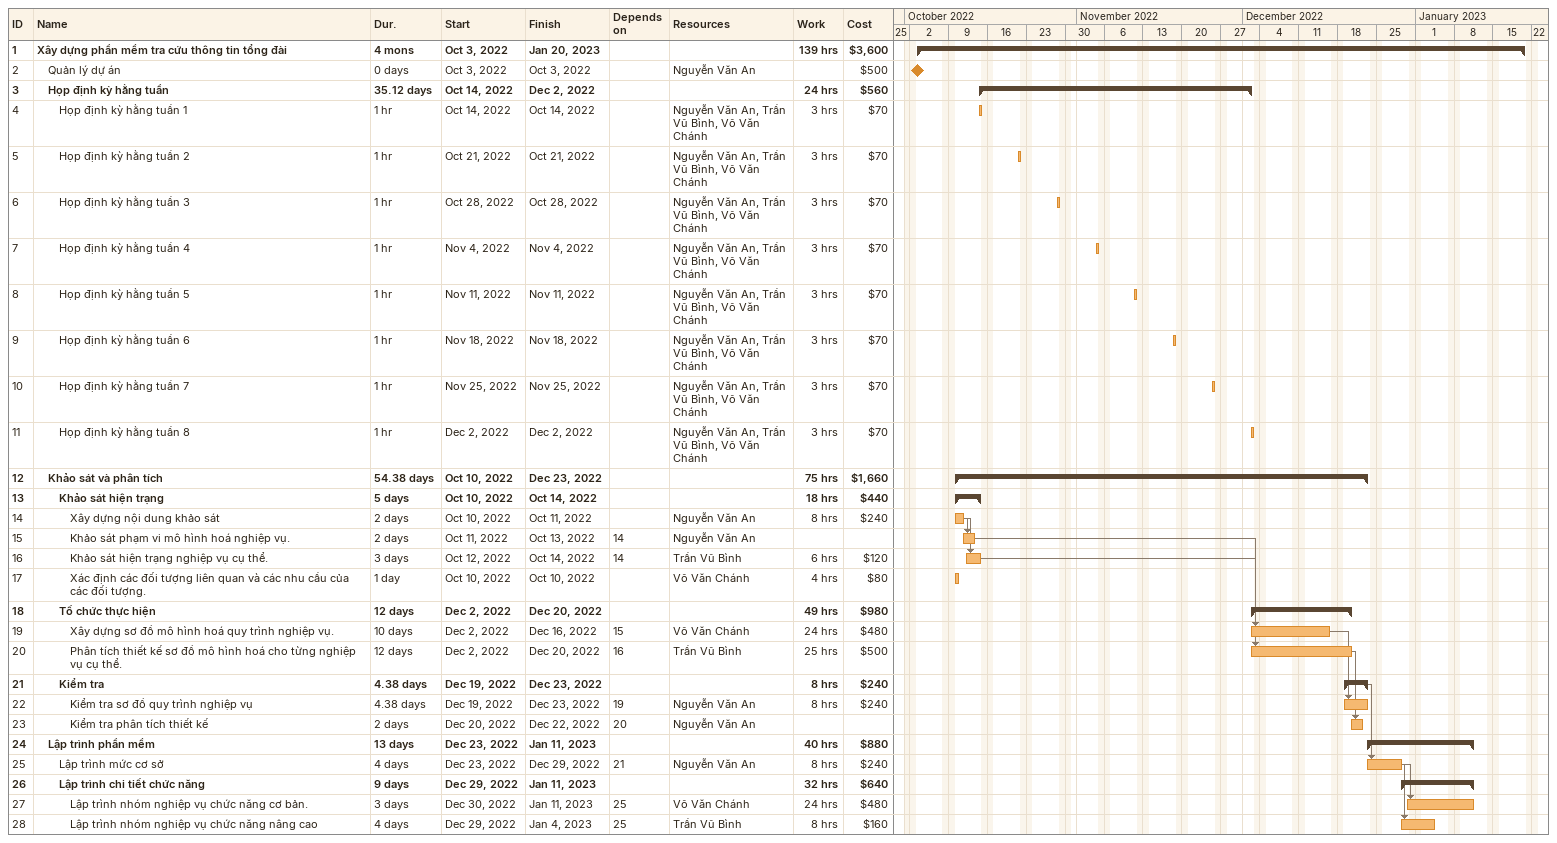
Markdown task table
| ID | Level | Task | Duration | Start | Finish | Predecessors | Resources | Work (h) | Cost ($) |
|---|---|---|---|---|---|---|---|---|---|
| 1 | 1 | **Xây dựng phần mềm tra cứu thông tin tổng đài** | 4mo | 2022-10-03 | 2023-01-20 |  |  | 139 | 3600 |
| 2 | 2 | Quản lý dự án | 0d | 2022-10-03 | 2022-10-03 |  | Nguyễn Văn An |  | 500 |
| 3 | 2 | **Họp định kỳ hằng tuần** | 35.12d | 2022-10-14 | 2022-12-02 |  |  | 24 | 560 |
| 4 | 3 | Họp định kỳ hằng tuần 1 | 1h | 2022-10-14 | 2022-10-14 |  | Nguyễn Văn An, Trần Vũ Bình, Võ Văn Chánh | 3 | 70 |
| 5 | 3 | Họp định kỳ hằng tuần 2 | 1h | 2022-10-21 | 2022-10-21 |  | Nguyễn Văn An, Trần Vũ Bình, Võ Văn Chánh | 3 | 70 |
| 6 | 3 | Họp định kỳ hằng tuần 3 | 1h | 2022-10-28 | 2022-10-28 |  | Nguyễn Văn An, Trần Vũ Bình, Võ Văn Chánh | 3 | 70 |
| 7 | 3 | Họp định kỳ hằng tuần 4 | 1h | 2022-11-04 | 2022-11-04 |  | Nguyễn Văn An, Trần Vũ Bình, Võ Văn Chánh | 3 | 70 |
| 8 | 3 | Họp định kỳ hằng tuần 5 | 1h | 2022-11-11 | 2022-11-11 |  | Nguyễn Văn An, Trần Vũ Bình, Võ Văn Chánh | 3 | 70 |
| 9 | 3 | Họp định kỳ hằng tuần 6 | 1h | 2022-11-18 | 2022-11-18 |  | Nguyễn Văn An, Trần Vũ Bình, Võ Văn Chánh | 3 | 70 |
| 10 | 3 | Họp định kỳ hằng tuần 7 | 1h | 2022-11-25 | 2022-11-25 |  | Nguyễn Văn An, Trần Vũ Bình, Võ Văn Chánh | 3 | 70 |
| 11 | 3 | Họp định kỳ hằng tuần 8 | 1h | 2022-12-02 | 2022-12-02 |  | Nguyễn Văn An, Trần Vũ Bình, Võ Văn Chánh | 3 | 70 |
| 12 | 2 | **Khảo sát và phân tích** | 54.38d | 2022-10-10 | 2022-12-23 |  |  | 75 | 1660 |
| 13 | 3 | **Khảo sát hiện trạng** | 5d | 2022-10-10 | 2022-10-14 |  |  | 18 | 440 |
| 14 | 4 | Xây dựng nội dung khảo sát | 2d | 2022-10-10 | 2022-10-11 |  | Nguyễn Văn An | 8 | 240 |
| 15 | 4 | Khảo sát phạm vi mô hình hoá nghiệp vụ. | 2d | 2022-10-11 | 2022-10-13 | 14 | Nguyễn Văn An |  |  |
| 16 | 4 | Khảo sát hiện trạng nghiệp vụ cụ thể. | 3d | 2022-10-12 | 2022-10-14 | 14 | Trần Vũ Bình | 6 | 120 |
| 17 | 4 | Xác định các đối tượng liên quan và các nhu cầu của các đối tượng. | 1d | 2022-10-10 | 2022-10-10 |  | Võ Văn Chánh | 4 | 80 |
| 18 | 3 | **Tố chức thực hiện** | 12d | 2022-12-02 | 2022-12-20 |  |  | 49 | 980 |
| 19 | 4 | Xây dựng sơ đồ mô hình hoá quy trình nghiệp vụ. | 10d | 2022-12-02 | 2022-12-16 | 15 | Võ Văn Chánh | 24 | 480 |
| 20 | 4 | Phân tích thiết kế sơ đồ mô hình hoá cho từng nghiệp vụ cụ thể. | 12d | 2022-12-02 | 2022-12-20 | 16 | Trần Vũ Bình | 25 | 500 |
| 21 | 3 | **Kiểm tra** | 4.38d | 2022-12-19 | 2022-12-23 |  |  | 8 | 240 |
| 22 | 4 | Kiểm tra sơ đồ quy trình nghiệp vụ | 4.38d | 2022-12-19 | 2022-12-23 | 19 | Nguyễn Văn An | 8 | 240 |
| 23 | 4 | Kiểm tra phân tích thiết kế | 2d | 2022-12-20 | 2022-12-22 | 20 | Nguyễn Văn An |  |  |
| 24 | 2 | **Lập trình phần mềm** | 13d | 2022-12-23 | 2023-01-11 |  |  | 40 | 880 |
| 25 | 3 | Lập trình mức cơ sở | 4d | 2022-12-23 | 2022-12-29 | 21 | Nguyễn Văn An | 8 | 240 |
| 26 | 3 | **Lập trình chi tiết chức năng** | 9d | 2022-12-29 | 2023-01-11 |  |  | 32 | 640 |
| 27 | 4 | Lập trình nhóm nghiệp vụ chức năng cơ bản. | 3d | 2022-12-30 | 2023-01-11 | 25 | Võ Văn Chánh | 24 | 480 |
| 28 | 4 | Lập trình nhóm nghiệp vụ chức năng nâng cao | 4d | 2022-12-29 | 2023-01-04 | 25 | Trần Vũ Bình | 8 | 160 |
